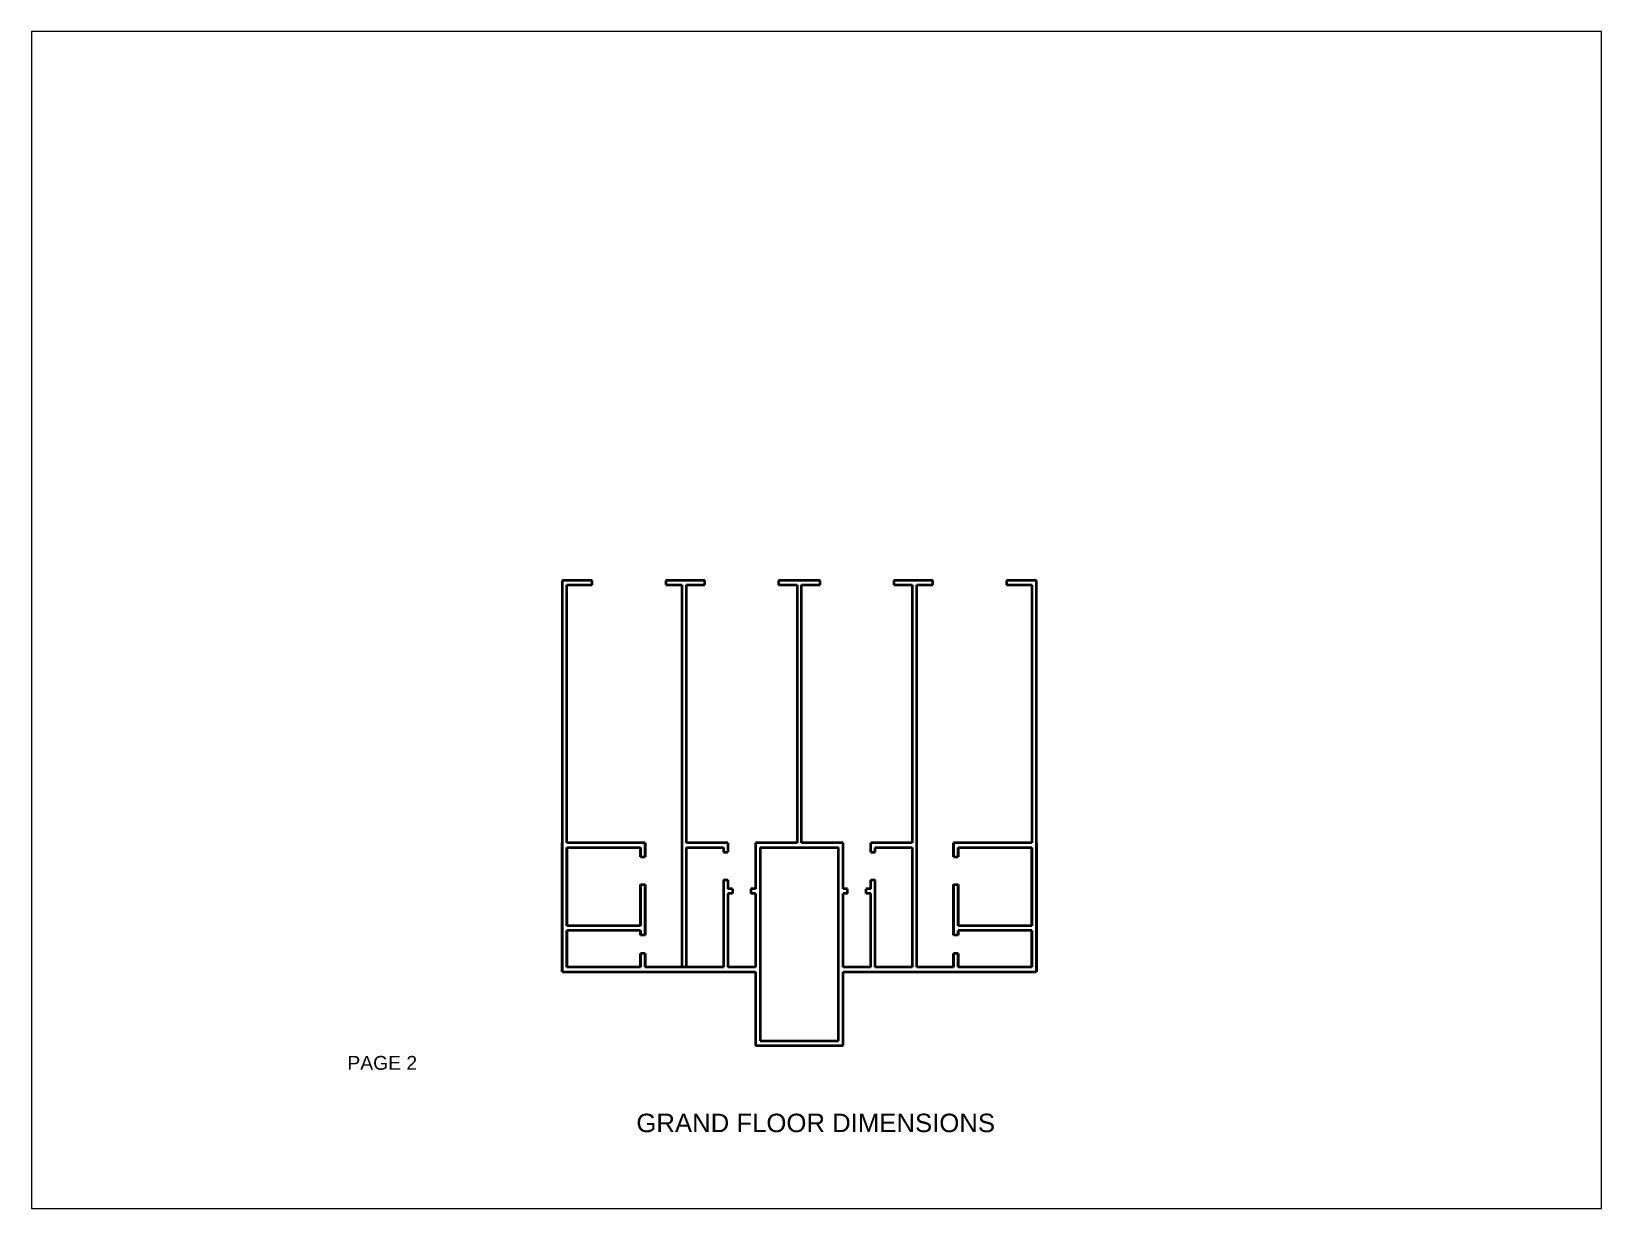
# Paper-space layout 'Layout1' of a CAD drawing. Header units: feet. Extents: x 49 to 378, y 23 to 270.
# The model-space entities are those that its viewports show. They can reach past a viewport. Long polylines and large blocks are cut down to what shows.
import ezdxf

# ---------------------------------------------------------------- set-up
doc = ezdxf.new("R2010")
doc.units = ezdxf.units.FT
for name, color, linetype in [('F-F-Door', 7, 'Continuous'), ('F-F-Windows', 7, 'Continuous'), ('Layer1', 140, 'Continuous')]:
    doc.layers.add(name, color=color, linetype=linetype)
doc.layers.add('Floor', color=7, linetype='Continuous', lineweight=158)
doc.styles.add('Annotative', font='arial.ttf')

msp = doc.modelspace()

# ---------------------------------------------------------------- linework, layer by layer
at = {"layer": 'Floor', "lineweight": 35}
for p, q in [((1207.6, 1556.6), (1168.6, 1556.6)), ((1168.6, 1556.6), (1168.6, 1214.6)), ((1207.6, 1550.6), (1207.6, 1556.6)), ((1354.6, 1556.6), (1303.6, 1556.6)), ((1303.6, 1556.6), (1303.6, 1550.6)), ((1354.6, 1550.6), (1354.6, 1556.6)), ((1504.6, 1556.6), (1450.6, 1556.6)), ((1450.6, 1556.6), (1450.6, 1550.6)), ((1504.6, 1550.6), (1504.6, 1556.6)), ((1651.6, 1556.6), (1600.6, 1556.6)), ((1600.6, 1556.6), (1600.6, 1550.6)), ((1651.6, 1550.6), (1651.6, 1556.6)), ((1786.6, 1556.6), (1747.6, 1556.6)), ((1747.6, 1556.6), (1747.6, 1550.6)), ((1786.6, 1214.6), (1786.6, 1556.6)), ((1174.6, 1214.6), (1174.6, 1550.6)), ((1174.6, 1550.6), (1207.6, 1550.6)), ((1303.6, 1550.6), (1324.6, 1550.6)), ((1324.6, 1550.6), (1324.6, 1214.6)), ((1330.6, 1214.6), (1330.6, 1550.6)), ((1330.6, 1550.6), (1354.6, 1550.6)), ((1450.6, 1550.6), (1474.6, 1550.6)), ((1474.6, 1550.6), (1474.6, 1214.6)), ((1480.6, 1214.6), (1480.6, 1550.6)), ((1480.6, 1550.6), (1504.6, 1550.6)), ((1600.6, 1550.6), (1624.6, 1550.6)), ((1624.6, 1550.6), (1624.6, 1214.6)), ((1630.6, 1550.6), (1651.6, 1550.6)), ((1630.6, 1214.6), (1630.6, 1550.6)), ((1747.6, 1550.6), (1780.6, 1550.6)), ((1780.6, 1550.6), (1780.6, 1214.6)), ((1174.6, 1214.6), (1174.6, 1262.6)), ((1324.6, 1262.6), (1324.6, 1214.6)), ((1330.6, 1220.6), (1330.6, 1262.6)), ((1624.6, 1262.6), (1624.6, 1214.6)), ((1276.6, 1214.6), (1174.6, 1214.6)), ((1174.6, 1208.6), (1270.6, 1208.6)), ((1264.6, 1214.6), (1186.6, 1214.6)), ((1276.6, 1214.6), (1186.6, 1214.6)), ((1232.6, 1208.6), (1270.6, 1208.6)), ((1324.6, 1214.6), (1324.6, 1052.6)), ((1330.6, 1214.6), (1330.6, 1220.6)), ((1384.6, 1214.6), (1330.6, 1214.6)), ((1330.6, 1052.6), (1330.6, 1208.6)), ((1330.6, 1208.6), (1378.6, 1208.6)), ((1378.6, 1208.6), (1378.6, 1202.6)), ((1384.6, 1214.6), (1384.6, 1202.6)), ((1474.6, 1214.6), (1420.6, 1214.6)), ((1420.6, 1214.6), (1420.6, 1154.6)), ((1474.6, 1214.6), (1426.6, 1214.6)), ((1426.6, 1208.6), (1528.6, 1208.6)), ((1426.6, 1208.6), (1426.6, 956.6)), ((1534.6, 1214.6), (1480.6, 1214.6)), ((1528.6, 956.6), (1528.6, 1208.6)), ((1534.6, 1154.6), (1534.6, 1214.6)), ((1624.6, 1214.6), (1570.6, 1214.6)), ((1570.6, 1202.6), (1570.6, 1214.6)), ((1576.6, 1208.6), (1624.6, 1208.6)), ((1576.6, 1202.6), (1576.6, 1208.6)), ((1624.6, 1220.6), (1624.6, 1214.6)), ((1624.6, 1208.6), (1624.6, 1052.6)), ((1630.6, 1214.6), (1630.6, 1220.6)), ((1630.6, 1052.6), (1630.6, 1214.6)), ((1768.6, 1214.6), (1678.6, 1214.6)), ((1690.6, 1214.6), (1684.6, 1214.6)), ((1684.6, 1208.6), (1690.6, 1208.6)), ((1684.6, 1208.6), (1768.6, 1208.6)), ((1780.6, 1214.6), (1690.6, 1214.6)), ((1690.6, 1208.6), (1780.6, 1208.6)), ((1270.6, 1196.6), (1276.6, 1196.6)), ((1378.6, 1202.6), (1384.6, 1202.6)), ((1570.6, 1202.6), (1576.6, 1202.6)), ((1678.6, 1196.6), (1684.6, 1196.6)), ((1378.6, 1166.6), (1384.6, 1166.6)), ((1378.6, 1166.6), (1378.6, 1052.6)), ((1384.6, 1166.6), (1384.6, 1154.6)), ((1570.6, 1154.6), (1570.6, 1166.6)), ((1570.6, 1166.6), (1576.6, 1166.6)), ((1576.6, 1052.6), (1576.6, 1166.6)), ((1270.6, 1160.6), (1276.6, 1160.6)), ((1390.6, 1154.6), (1384.6, 1154.6)), ((1390.6, 1148.6), (1384.6, 1148.6)), ((1384.6, 1148.6), (1384.6, 1052.6)), ((1390.6, 1154.6), (1390.6, 1148.6)), ((1420.6, 1154.6), (1414.6, 1154.6)), ((1414.6, 1154.6), (1414.6, 1148.6)), ((1420.6, 1148.6), (1414.6, 1148.6)), ((1420.6, 1148.6), (1420.6, 1052.6)), ((1540.6, 1154.6), (1534.6, 1154.6)), ((1534.6, 1052.6), (1534.6, 1148.6)), ((1540.6, 1148.6), (1534.6, 1148.6)), ((1540.6, 1148.6), (1540.6, 1154.6)), ((1570.6, 1154.6), (1564.6, 1154.6)), ((1564.6, 1148.6), (1564.6, 1154.6)), ((1570.6, 1148.6), (1564.6, 1148.6)), ((1570.6, 1052.6), (1570.6, 1148.6)), ((1678.6, 1160.6), (1684.6, 1160.6)), ((1270.6, 1106.6), (1174.6, 1106.6)), ((1780.6, 1106.6), (1684.6, 1106.6)), ((1270.6, 1100.6), (1174.6, 1100.6)), ((1276.6, 1094.6), (1270.6, 1094.6)), ((1420.6, 1094.6), (1420.6, 1052.6)), ((1534.6, 1052.6), (1534.6, 1094.6)), ((1684.6, 1094.6), (1678.6, 1094.6)), ((1780.6, 1100.6), (1684.6, 1100.6)), ((1276.6, 1070.6), (1270.6, 1070.6)), ((1684.6, 1070.6), (1678.6, 1070.6)), ((1168.6, 1046.6), (1420.6, 1046.6)), ((1270.6, 1052.6), (1174.6, 1052.6)), ((1378.6, 1052.6), (1276.6, 1052.6)), ((1420.6, 1052.6), (1384.6, 1052.6)), ((1420.6, 1046.6), (1420.6, 950.6)), ((1570.6, 1052.6), (1534.6, 1052.6)), ((1534.6, 1046.6), (1786.6, 1046.6)), ((1534.6, 950.6), (1534.6, 1046.6)), ((1624.6, 1052.6), (1576.6, 1052.6)), ((1678.6, 1052.6), (1630.6, 1052.6)), ((1780.6, 1052.6), (1684.6, 1052.6)), ((1420.6, 950.6), (1534.6, 950.6)), ((1426.6, 956.6), (1528.6, 956.6))]:
    msp.add_line(p, q, dxfattribs=at)
at = {"layer": 'Floor', "lineweight": 40}
for p, q in [((1168.6, 1214.6), (1168.6, 1046.6)), ((1174.6, 1208.6), (1174.6, 1106.6)), ((1270.6, 1208.6), (1270.6, 1196.6)), ((1276.6, 1214.6), (1276.6, 1196.6)), ((1678.6, 1214.6), (1678.6, 1196.6)), ((1684.6, 1208.6), (1684.6, 1196.6)), ((1780.6, 1208.6), (1780.6, 1106.6)), ((1786.6, 1214.6), (1786.6, 1046.6)), ((1270.6, 1160.6), (1270.6, 1106.6)), ((1276.6, 1160.6), (1276.6, 1094.6)), ((1678.6, 1160.6), (1678.6, 1094.6)), ((1684.6, 1160.6), (1684.6, 1106.6)), ((1174.6, 1100.6), (1174.6, 1052.6)), ((1270.6, 1100.6), (1270.6, 1094.6)), ((1684.6, 1100.6), (1684.6, 1094.6)), ((1780.6, 1100.6), (1780.6, 1052.6)), ((1270.6, 1070.6), (1270.6, 1052.6)), ((1276.6, 1070.6), (1276.6, 1052.6)), ((1678.6, 1070.6), (1678.6, 1052.6)), ((1684.6, 1070.6), (1684.6, 1052.6))]:
    msp.add_line(p, q, dxfattribs=at)

# ---------------------------------------------------------------- texts
at = {"layer": 'F-F-Windows', "lineweight": 40, "style": 'Annotative'}
msp.add_text('PAGE 2', height=18, dxfattribs=at).set_placement((888.6, 919.1))
at = {"layer": 'Layer1', "lineweight": 40, "style": 'Annotative'}
msp.add_text('GRAND FLOOR DIMENSIONS', height=24, dxfattribs=at).set_placement((1265.2, 837.9))

psp = doc.layouts.get("Layout1")

# ---------------------------------------------------------------- viewports
at = {"layer": 'F-F-Door', "lineweight": 40, "view_target_point": (947.43, 1174.74)}
psp.add_viewport(center=(213.47, 146.92), size=(329.64, 246.983), view_center_point=(552.58, 330.21), view_height=1533.3202, dxfattribs=at)

doc.saveas('drawing.dxf')
